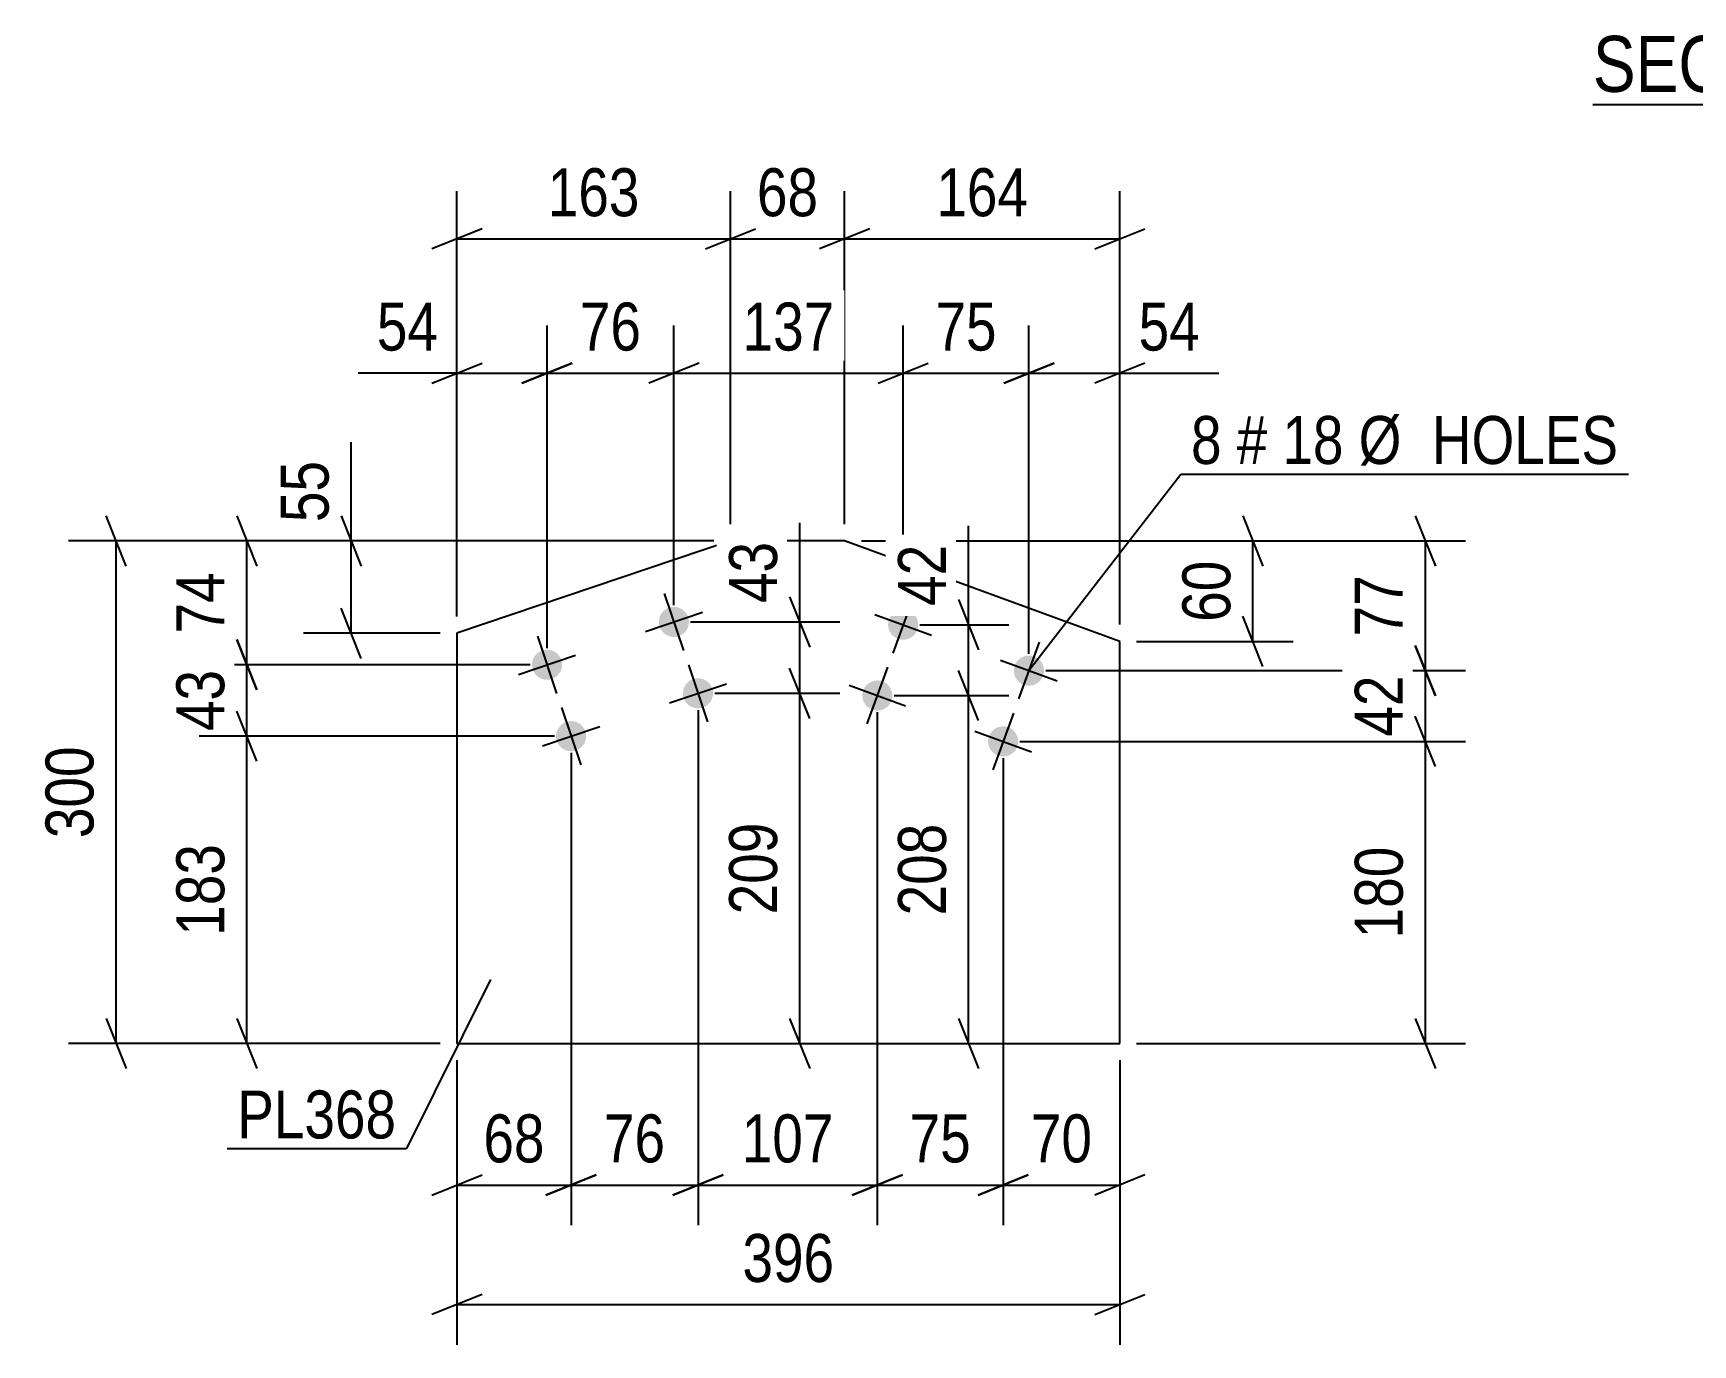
# Model space of a CAD drawing. Header units: millimetres. Extents: x 0 to 594, y 0 to 420.
# Drawn here: x 336.7 to 435.8, y 264.9 to 343.2 of the extents above; entities that cross this region are included whole.
import ezdxf

# ---------------------------------------------------------------- set-up
doc = ezdxf.new("R2010")
doc.units = ezdxf.units.MM
doc.styles.add('Arial Narrow', font='ARIALN.TTF', dxfattribs={"height": 0.2})

# ---------------------------------------------------------------- blocks, each defined once
blk = doc.blocks.new('Unknown-570323116-15 - 12664')
at = {"color": 6, "linetype": 'Continuous'}
blk.add_line((429.841, 338.97), (457.487, 338.97), dxfattribs=at)
at = {"color": 0, "linetype": 'Continuous'}
for points in [[(447.949, 339.72), (447.949, 343.22), (429.841, 343.22), (429.841, 339.72)], [(451.556, 339.72), (451.556, 343.22), (448.999, 343.22), (448.999, 339.72)], [(453.88, 339.72), (453.88, 343.22), (452.606, 343.22), (452.606, 339.72)], [(457.487, 339.72), (457.487, 343.22), (454.93, 343.22), (454.93, 339.72)]]:
    blk.add_wipeout(points, dxfattribs=at)
at = {"color": 7, "linetype": 'Continuous', "style": 'Arial Narrow'}
for s, height, p in [('SECTION ', 3.3405, (429.841, 339.72)), ('E', 3.34, (448.999, 339.72)), ('E', 3.34, (454.93, 339.72)), ('-', 3.34, (452.606, 339.72))]:
    blk.add_text(s, height=height, dxfattribs=at).set_placement(p)
blk = doc.blocks.new('Bolt-570323116-14313 - 14311')
at = {"linetype": 'Continuous'}
for points in [[(389.485, 307.599, -1), (387.794, 308.216, -1)], [(397.001, 304.857, -1), (395.31, 305.474, -1)], [(387.943, 303.372, -1), (386.252, 303.989, -1)], [(395.458, 300.629, -1), (393.767, 301.246, -1)]]:
    blk.add_hatch(color=1, dxfattribs=at).paths.add_polyline_path(points)
at = {"color": 1, "linetype": 'Continuous'}
for p, q in [((389.257, 309.598), (388.023, 306.217)), ((386.949, 308.524), (390.331, 307.291)), ((396.772, 306.856), (395.538, 303.474)), ((387.714, 305.371), (386.48, 301.989)), ((394.464, 305.782), (397.846, 304.548)), ((385.406, 304.297), (388.788, 303.063)), ((395.23, 302.629), (393.996, 299.247)), ((392.922, 301.555), (396.304, 300.321))]:
    blk.add_line(p, q, dxfattribs=at)
blk = doc.blocks.new('Part-570323116-14312 - 14311')
at = {"color": 2, "linetype": 'Continuous'}
for p, q in [((378.324, 312.908), (361.984, 307.393)), ((385.146, 312.908), (378.324, 312.908)), ((401.582, 306.911), (385.146, 312.908)), ((361.984, 307.393), (361.984, 282.908)), ((401.582, 282.908), (401.582, 306.911)), ((361.984, 282.908), (401.582, 282.908))]:
    blk.add_line(p, q, dxfattribs=at)
blk = doc.blocks.new('Bolt-570323116-14314 - 14311')
at = {"linetype": 'Continuous'}
for points in [[(375.8, 308.362, -1), (374.094, 307.786, -1)], [(368.22, 305.804, -1), (366.514, 305.228, -1)], [(377.239, 304.098, -1), (375.533, 303.523, -1)], [(369.659, 301.54, -1), (367.953, 300.964, -1)]]:
    blk.add_hatch(color=1, dxfattribs=at).paths.add_polyline_path(points)
at = {"color": 1, "linetype": 'Continuous'}
for p, q in [((374.371, 309.78), (375.523, 306.369)), ((373.241, 307.499), (376.652, 308.65)), ((366.791, 307.221), (367.943, 303.81)), ((365.662, 304.94), (369.073, 306.092)), ((375.81, 305.516), (376.962, 302.105)), ((374.681, 303.235), (378.091, 304.386)), ((368.23, 302.958), (369.382, 299.547)), ((367.101, 300.677), (370.512, 301.828))]:
    blk.add_line(p, q, dxfattribs=at)
blk = doc.blocks.new('StraightDimension-570323116-14683 - 14311')
at = {"color": 7, "linetype": 'Continuous'}
for p, q in [((378.324, 313.908), (378.324, 333.795)), ((385.146, 313.908), (385.146, 333.795)), ((376.824, 330.345), (379.824, 331.545)), ((386.646, 331.545), (383.646, 330.345)), ((378.324, 330.945), (385.146, 330.945))]:
    blk.add_line(p, q, dxfattribs=at)
at = {"color": 0}
blk.add_wipeout([(384.163, 331.695), (384.163, 335.895), (379.307, 335.895), (379.307, 331.695)], dxfattribs=at)
at = {"color": 3, "style": 'Arial Narrow'}
blk.add_text('68', height=2.8633, dxfattribs=at).set_placement((379.907, 332.295))
blk = doc.blocks.new('StraightDimension-570323116-17075 - 14311')
at = {"color": 7, "linetype": 'Continuous'}
for p, q in [((376.386, 302.811), (376.386, 272.058)), ((387.097, 302.68), (387.097, 272.058)), ((374.886, 273.858), (377.886, 275.058)), ((388.597, 275.058), (385.597, 273.858)), ((376.386, 274.458), (387.097, 274.458))]:
    blk.add_line(p, q, dxfattribs=at)
at = {"color": 0}
blk.add_wipeout([(385.084, 275.208), (385.084, 279.408), (378.4, 279.408), (378.4, 275.208)], dxfattribs=at)
at = {"color": 3, "style": 'Arial Narrow'}
blk.add_text('107', height=2.8633, dxfattribs=at).set_placement((379, 275.808))
blk = doc.blocks.new('StraightDimension-570323116-14758 - 14311')
at = {"color": 7, "linetype": 'Continuous'}
for p, q in [((348.837, 314.408), (350.037, 311.408)), ((377.324, 312.908), (346.587, 312.908)), ((349.437, 305.516), (349.437, 312.908)), ((350.037, 304.016), (348.837, 307.016)), ((366.367, 305.516), (346.587, 305.516))]:
    blk.add_line(p, q, dxfattribs=at)
at = {"color": 0}
blk.add_wipeout([(348.687, 311.64), (344.487, 311.64), (344.487, 306.784), (348.687, 306.784)], dxfattribs=at)
at = {"color": 3, "style": 'Arial Narrow'}
blk.add_text('74', height=2.8633, rotation=90.00021, dxfattribs=at).set_placement((348.087, 307.384))
blk = doc.blocks.new('StraightDimension-570323116-14694 - 14311')
at = {"color": 7, "linetype": 'Continuous'}
for p, q in [((355.671, 312.908), (355.671, 318.814)), ((355.671, 312.908), (355.671, 318.814)), ((355.071, 314.408), (356.271, 311.408)), ((377.324, 312.908), (352.821, 312.908)), ((355.671, 307.393), (355.671, 312.908)), ((356.271, 305.893), (355.071, 308.893)), ((360.984, 307.393), (352.821, 307.393))]:
    blk.add_line(p, q, dxfattribs=at)
at = {"color": 0}
blk.add_wipeout([(354.921, 318.289), (350.721, 318.289), (350.721, 313.433), (354.921, 313.433)], dxfattribs=at)
at = {"color": 3, "style": 'Arial Narrow'}
blk.add_text('55', height=2.8633, rotation=90.00021, dxfattribs=at).set_placement((354.321, 314.033))
blk = doc.blocks.new('StraightDimension-570323116-14684 - 14311')
at = {"color": 7, "linetype": 'Continuous'}
for p, q in [((361.984, 308.393), (361.984, 333.795)), ((378.324, 313.908), (378.324, 333.795)), ((363.484, 331.545), (360.484, 330.345)), ((376.824, 330.345), (379.824, 331.545)), ((361.984, 330.945), (378.324, 330.945))]:
    blk.add_line(p, q, dxfattribs=at)
at = {"color": 0}
blk.add_wipeout([(373.496, 331.695), (373.496, 335.895), (366.812, 335.895), (366.812, 331.695)], dxfattribs=at)
at = {"color": 3, "style": 'Arial Narrow'}
blk.add_text('163', height=2.8633, dxfattribs=at).set_placement((367.412, 332.295))
blk = doc.blocks.new('StraightDimension-570323116-17111 - 14311')
at = {"color": 7, "linetype": 'Continuous'}
for p, q in [((382.459, 308.074), (382.459, 313.981)), ((382.459, 308.074), (382.459, 313.981)), ((381.859, 309.574), (383.059, 306.574)), ((375.947, 308.074), (384.859, 308.074)), ((382.459, 303.811), (382.459, 308.074)), ((383.059, 302.311), (381.859, 305.311)), ((377.386, 303.811), (384.859, 303.811))]:
    blk.add_line(p, q, dxfattribs=at)
at = {"color": 0}
blk.add_wipeout([(381.709, 313.456), (377.509, 313.456), (377.509, 308.599), (381.709, 308.599)], dxfattribs=at)
at = {"color": 3, "style": 'Arial Narrow'}
blk.add_text('43', height=2.8633, rotation=90.00021, dxfattribs=at).set_placement((381.109, 309.199))
blk = doc.blocks.new('StraightDimension-570323116-14682 - 14311')
at = {"color": 7, "linetype": 'Continuous'}
for p, q in [((385.146, 313.908), (385.146, 333.795)), ((401.582, 307.911), (401.582, 333.795)), ((386.646, 331.545), (383.646, 330.345)), ((400.082, 330.345), (403.082, 331.545)), ((385.146, 330.945), (401.582, 330.945))]:
    blk.add_line(p, q, dxfattribs=at)
at = {"color": 0}
blk.add_wipeout([(396.706, 331.695), (396.706, 335.895), (390.022, 335.895), (390.022, 331.695)], dxfattribs=at)
at = {"color": 3, "style": 'Arial Narrow'}
blk.add_text('164', height=2.8633, dxfattribs=at).set_placement((390.622, 332.295))
blk = doc.blocks.new('StraightDimension-570323116-14690 - 14311')
at = {"color": 7, "linetype": 'Continuous'}
for p, q in [((361.984, 281.908), (361.984, 264.919)), ((401.582, 281.908), (401.582, 264.919)), ((363.484, 267.919), (360.484, 266.719)), ((400.082, 266.719), (403.082, 267.919)), ((361.984, 267.319), (401.582, 267.319))]:
    blk.add_line(p, q, dxfattribs=at)
at = {"color": 0}
blk.add_wipeout([(385.125, 268.069), (385.125, 272.269), (378.441, 272.269), (378.441, 268.069)], dxfattribs=at)
at = {"color": 3, "style": 'Arial Narrow'}
blk.add_text('396', height=2.8633, dxfattribs=at).set_placement((379.041, 268.669))
blk = doc.blocks.new('StraightDimension-570323116-14698 - 14311')
at = {"color": 7, "linetype": 'Continuous'}
for p, q in [((408.929, 314.408), (410.129, 311.408)), ((386.146, 312.908), (411.929, 312.908)), ((409.529, 306.911), (409.529, 312.908)), ((410.129, 305.411), (408.929, 308.411)), ((402.582, 306.911), (411.929, 306.911))]:
    blk.add_line(p, q, dxfattribs=at)
at = {"color": 0}
blk.add_wipeout([(408.779, 312.338), (404.579, 312.338), (404.579, 307.481), (408.779, 307.481)], dxfattribs=at)
at = {"color": 3, "style": 'Arial Narrow'}
blk.add_text('60', height=2.8633, rotation=90.00021, dxfattribs=at).set_placement((408.179, 308.081))
blk = doc.blocks.new('StraightDimension-570323116-14702 - 14311')
at = {"color": 7, "linetype": 'Continuous'}
for p, q in [((396.155, 306.165), (396.155, 325.776)), ((401.582, 307.911), (401.582, 325.776)), ((394.655, 322.326), (397.655, 323.526)), ((403.082, 323.526), (400.082, 322.326)), ((396.155, 322.926), (401.582, 322.926)), ((401.582, 322.926), (407.489, 322.926)), ((401.582, 322.926), (407.489, 322.926))]:
    blk.add_line(p, q, dxfattribs=at)
at = {"color": 0}
blk.add_wipeout([(406.964, 323.676), (406.964, 327.876), (402.107, 327.876), (402.107, 323.676)], dxfattribs=at)
at = {"color": 3, "style": 'Arial Narrow'}
blk.add_text('54', height=2.8633, dxfattribs=at).set_placement((402.707, 324.276))
blk = doc.blocks.new('StraightDimension-570323116-14703 - 14311')
at = {"color": 7, "linetype": 'Continuous'}
for p, q in [((388.64, 308.907), (388.64, 325.776)), ((396.155, 306.165), (396.155, 325.776)), ((387.14, 322.326), (390.14, 323.526)), ((397.655, 323.526), (394.655, 322.326)), ((388.64, 322.926), (396.155, 322.926))]:
    blk.add_line(p, q, dxfattribs=at)
at = {"color": 0}
blk.add_wipeout([(394.826, 323.676), (394.826, 327.876), (389.969, 327.876), (389.969, 323.676)], dxfattribs=at)
at = {"color": 3, "style": 'Arial Narrow'}
blk.add_text('75', height=2.8633, dxfattribs=at).set_placement((390.569, 324.276))
blk = doc.blocks.new('StraightDimension-570323116-14704 - 14311')
at = {"color": 7, "linetype": 'Continuous'}
for p, q in [((374.947, 309.074), (374.947, 325.776)), ((388.64, 308.907), (388.64, 325.776)), ((376.447, 323.526), (373.447, 322.326)), ((387.14, 322.326), (390.14, 323.526)), ((374.947, 322.926), (388.64, 322.926))]:
    blk.add_line(p, q, dxfattribs=at)
at = {"color": 0}
blk.add_wipeout([(385.136, 323.676), (385.136, 327.876), (378.451, 327.876), (378.451, 323.676)], dxfattribs=at)
at = {"color": 3, "style": 'Arial Narrow'}
blk.add_text('137', height=2.8633, dxfattribs=at).set_placement((379.051, 324.276))
blk = doc.blocks.new('StraightDimension-570323116-14705 - 14311')
at = {"color": 7, "linetype": 'Continuous'}
for p, q in [((367.367, 306.516), (367.367, 325.776)), ((374.947, 309.074), (374.947, 325.776)), ((365.867, 322.326), (368.867, 323.526)), ((376.447, 323.526), (373.447, 322.326)), ((367.367, 322.926), (374.947, 322.926))]:
    blk.add_line(p, q, dxfattribs=at)
at = {"color": 0}
blk.add_wipeout([(373.585, 323.676), (373.585, 327.876), (368.729, 327.876), (368.729, 323.676)], dxfattribs=at)
at = {"color": 3, "style": 'Arial Narrow'}
blk.add_text('76', height=2.8633, dxfattribs=at).set_placement((369.329, 324.276))
blk = doc.blocks.new('StraightDimension-570323116-14706 - 14311')
at = {"color": 7, "linetype": 'Continuous'}
for p, q in [((361.984, 308.393), (361.984, 325.776)), ((367.367, 306.516), (367.367, 325.776)), ((360.484, 322.326), (363.484, 323.526)), ((368.867, 323.526), (365.867, 322.326)), ((361.984, 322.926), (356.078, 322.926)), ((361.984, 322.926), (356.078, 322.926)), ((361.984, 322.926), (367.367, 322.926))]:
    blk.add_line(p, q, dxfattribs=at)
at = {"color": 0}
blk.add_wipeout([(361.459, 323.676), (361.459, 327.876), (356.603, 327.876), (356.603, 323.676)], dxfattribs=at)
at = {"color": 3, "style": 'Arial Narrow'}
blk.add_text('54', height=2.8633, dxfattribs=at).set_placement((357.203, 324.276))
blk = doc.blocks.new('StraightDimension-570323116-14738 - 14311')
at = {"color": 7, "linetype": 'Continuous'}
for p, q in [((419.233, 314.408), (420.433, 311.408)), ((386.146, 312.908), (422.233, 312.908)), ((419.833, 305.165), (419.833, 312.908)), ((420.433, 303.665), (419.233, 306.665)), ((397.155, 305.165), (422.233, 305.165))]:
    blk.add_line(p, q, dxfattribs=at)
at = {"color": 0}
blk.add_wipeout([(419.083, 311.465), (414.883, 311.465), (414.883, 306.609), (419.083, 306.609)], dxfattribs=at)
at = {"color": 3, "style": 'Arial Narrow'}
blk.add_text('77', height=2.8633, rotation=90.00021, dxfattribs=at).set_placement((418.483, 307.209))
blk = doc.blocks.new('StraightDimension-570323116-14739 - 14311')
at = {"color": 7, "linetype": 'Continuous'}
for p, q in [((419.233, 306.665), (420.433, 303.665)), ((397.155, 305.165), (422.233, 305.165)), ((419.833, 300.938), (419.833, 305.165)), ((420.433, 299.438), (419.233, 302.438)), ((395.613, 300.938), (422.233, 300.938))]:
    blk.add_line(p, q, dxfattribs=at)
at = {"color": 0}
blk.add_wipeout([(419.083, 305.48), (414.883, 305.48), (414.883, 300.623), (419.083, 300.623)], dxfattribs=at)
at = {"color": 3, "style": 'Arial Narrow'}
blk.add_text('42', height=2.8633, rotation=90.00021, dxfattribs=at).set_placement((418.483, 301.223))
blk = doc.blocks.new('StraightDimension-570323116-14740 - 14311')
at = {"color": 7, "linetype": 'Continuous'}
for p, q in [((420.433, 299.438), (419.233, 302.438)), ((395.613, 300.938), (422.233, 300.938)), ((419.833, 282.908), (419.833, 300.938)), ((419.233, 284.408), (420.433, 281.408)), ((402.582, 282.908), (422.233, 282.908))]:
    blk.add_line(p, q, dxfattribs=at)
at = {"color": 0}
blk.add_wipeout([(419.083, 295.265), (414.883, 295.265), (414.883, 288.581), (419.083, 288.581)], dxfattribs=at)
at = {"color": 3, "style": 'Arial Narrow'}
blk.add_text('180', height=2.8633, rotation=90.00021, dxfattribs=at).set_placement((418.483, 289.181))
blk = doc.blocks.new('StraightDimension-570323116-14759 - 14311')
at = {"color": 7, "linetype": 'Continuous'}
for p, q in [((348.837, 307.016), (350.037, 304.016)), ((366.367, 305.516), (346.587, 305.516)), ((349.437, 301.252), (349.437, 305.516)), ((350.037, 299.752), (348.837, 302.752)), ((367.806, 301.252), (346.587, 301.252))]:
    blk.add_line(p, q, dxfattribs=at)
at = {"color": 0}
blk.add_wipeout([(348.687, 305.812), (344.487, 305.812), (344.487, 300.956), (348.687, 300.956)], dxfattribs=at)
at = {"color": 3, "style": 'Arial Narrow'}
blk.add_text('43', height=2.8633, rotation=90.00021, dxfattribs=at).set_placement((348.087, 301.556))
blk = doc.blocks.new('StraightDimension-570323116-14760 - 14311')
at = {"color": 7, "linetype": 'Continuous'}
for p, q in [((350.037, 299.752), (348.837, 302.752)), ((367.806, 301.252), (346.587, 301.252)), ((349.437, 282.908), (349.437, 301.252)), ((348.837, 284.408), (350.037, 281.408)), ((360.984, 282.908), (346.587, 282.908))]:
    blk.add_line(p, q, dxfattribs=at)
at = {"color": 0}
blk.add_wipeout([(348.687, 295.422), (344.487, 295.422), (344.487, 288.738), (348.687, 288.738)], dxfattribs=at)
at = {"color": 3, "style": 'Arial Narrow'}
blk.add_text('183', height=2.8633, rotation=90.00021, dxfattribs=at).set_placement((348.087, 289.338))
blk = doc.blocks.new('StraightDimension-570323116-14778 - 14311')
at = {"color": 7, "linetype": 'Continuous'}
for p, q in [((342.224, 311.408), (341.024, 314.408)), ((377.324, 312.908), (338.774, 312.908)), ((341.624, 282.908), (341.624, 312.908)), ((341.024, 284.408), (342.224, 281.408)), ((360.984, 282.908), (338.774, 282.908))]:
    blk.add_line(p, q, dxfattribs=at)
at = {"color": 0}
blk.add_wipeout([(340.874, 301.25), (336.674, 301.25), (336.674, 294.566), (340.874, 294.566)], dxfattribs=at)
at = {"color": 3, "style": 'Arial Narrow'}
blk.add_text('300', height=2.8633, rotation=90.00021, dxfattribs=at).set_placement((340.274, 295.166))
blk = doc.blocks.new('StraightDimension-570323116-17073 - 14311')
at = {"color": 7, "linetype": 'Continuous'}
for p, q in [((394.613, 299.938), (394.613, 272.058)), ((401.582, 281.908), (401.582, 272.058)), ((393.113, 273.858), (396.113, 275.058)), ((403.082, 275.058), (400.082, 273.858)), ((394.613, 274.458), (401.582, 274.458))]:
    blk.add_line(p, q, dxfattribs=at)
at = {"color": 0}
blk.add_wipeout([(400.526, 275.208), (400.526, 279.408), (395.669, 279.408), (395.669, 275.208)], dxfattribs=at)
at = {"color": 3, "style": 'Arial Narrow'}
blk.add_text('70', height=2.8633, dxfattribs=at).set_placement((396.269, 275.808))
blk = doc.blocks.new('StraightDimension-570323116-17074 - 14311')
at = {"color": 7, "linetype": 'Continuous'}
for p, q in [((387.097, 302.68), (387.097, 272.058)), ((394.613, 299.938), (394.613, 272.058)), ((385.597, 273.858), (388.597, 275.058)), ((396.113, 275.058), (393.113, 273.858)), ((387.097, 274.458), (394.613, 274.458))]:
    blk.add_line(p, q, dxfattribs=at)
at = {"color": 0}
blk.add_wipeout([(393.283, 275.208), (393.283, 279.408), (388.427, 279.408), (388.427, 275.208)], dxfattribs=at)
at = {"color": 3, "style": 'Arial Narrow'}
blk.add_text('75', height=2.8633, dxfattribs=at).set_placement((389.027, 275.808))
blk = doc.blocks.new('StraightDimension-570323116-17076 - 14311')
at = {"color": 7, "linetype": 'Continuous'}
for p, q in [((376.386, 302.811), (376.386, 272.058)), ((368.806, 300.252), (368.806, 272.058)), ((367.306, 273.858), (370.306, 275.058)), ((377.886, 275.058), (374.886, 273.858)), ((368.806, 274.458), (376.386, 274.458))]:
    blk.add_line(p, q, dxfattribs=at)
at = {"color": 0}
blk.add_wipeout([(375.024, 275.208), (375.024, 279.408), (370.168, 279.408), (370.168, 275.208)], dxfattribs=at)
at = {"color": 3, "style": 'Arial Narrow'}
blk.add_text('76', height=2.8633, dxfattribs=at).set_placement((370.768, 275.808))
blk = doc.blocks.new('StraightDimension-570323116-17077 - 14311')
at = {"color": 7, "linetype": 'Continuous'}
for p, q in [((368.806, 300.252), (368.806, 272.058)), ((361.984, 281.908), (361.984, 272.058)), ((360.484, 273.858), (363.484, 275.058)), ((370.306, 275.058), (367.306, 273.858)), ((361.984, 274.458), (368.806, 274.458))]:
    blk.add_line(p, q, dxfattribs=at)
at = {"color": 0}
blk.add_wipeout([(367.823, 275.208), (367.823, 279.408), (362.967, 279.408), (362.967, 275.208)], dxfattribs=at)
at = {"color": 3, "style": 'Arial Narrow'}
blk.add_text('68', height=2.8633, dxfattribs=at).set_placement((363.567, 275.808))
blk = doc.blocks.new('StraightDimension-570323116-17112 - 14311')
at = {"color": 7, "linetype": 'Continuous'}
for p, q in [((383.059, 302.311), (381.859, 305.311)), ((377.386, 303.811), (384.859, 303.811)), ((382.459, 282.908), (382.459, 303.811)), ((381.859, 284.408), (383.059, 281.408)), ((377.386, 282.908), (384.859, 282.908))]:
    blk.add_line(p, q, dxfattribs=at)
at = {"color": 0}
blk.add_wipeout([(381.709, 296.702), (377.509, 296.702), (377.509, 290.017), (381.709, 290.017)], dxfattribs=at)
at = {"color": 3, "style": 'Arial Narrow'}
blk.add_text('209', height=2.8633, rotation=90.00021, dxfattribs=at).set_placement((381.109, 290.617))
blk = doc.blocks.new('StraightDimension-570323116-17135 - 14311')
at = {"color": 7, "linetype": 'Continuous'}
for p, q in [((392.55, 307.907), (392.55, 313.814)), ((392.55, 307.907), (392.55, 313.814)), ((391.95, 309.407), (393.15, 306.407)), ((389.64, 307.907), (394.95, 307.907)), ((392.55, 303.68), (392.55, 307.907)), ((393.15, 302.18), (391.95, 305.18)), ((388.097, 303.68), (394.95, 303.68))]:
    blk.add_line(p, q, dxfattribs=at)
at = {"color": 0}
blk.add_wipeout([(391.8, 313.289), (387.6, 313.289), (387.6, 308.432), (391.8, 308.432)], dxfattribs=at)
at = {"color": 3, "style": 'Arial Narrow'}
blk.add_text('42', height=2.8633, rotation=90.00021, dxfattribs=at).set_placement((391.2, 309.032))
blk = doc.blocks.new('StraightDimension-570323116-17136 - 14311')
at = {"color": 7, "linetype": 'Continuous'}
for p, q in [((393.15, 302.18), (391.95, 305.18)), ((388.097, 303.68), (394.95, 303.68)), ((392.55, 282.908), (392.55, 303.68)), ((391.95, 284.408), (393.15, 281.408)), ((388.097, 282.908), (394.95, 282.908))]:
    blk.add_line(p, q, dxfattribs=at)
at = {"color": 0}
blk.add_wipeout([(391.8, 296.636), (387.6, 296.636), (387.6, 289.952), (391.8, 289.952)], dxfattribs=at)
at = {"color": 3, "style": 'Arial Narrow'}
blk.add_text('208', height=2.8633, rotation=90.00021, dxfattribs=at).set_placement((391.2, 290.552))
blk = doc.blocks.new('Mark-570323116-14958 - 14311')
at = {"color": 30, "linetype": 'Continuous'}
for p in [(363.996, 286.727), (348.263, 276.636)]:
    blk.add_line(p, (358.967, 276.636), dxfattribs=at)
at = {"color": 0}
blk.add_wipeout([(358.367, 277.236), (358.367, 280.236), (348.863, 280.236), (348.863, 277.236)], dxfattribs=at)
blk.add_wipeout([(358.367, 277.236), (358.367, 280.236), (348.863, 280.236), (348.863, 277.236)], dxfattribs=at)
at = {"color": 3, "style": 'Arial Narrow'}
blk.add_text('PL368', height=2.8633, dxfattribs=at).set_placement((348.863, 277.236))
blk = doc.blocks.new('MarkSet-570323116-16724 - 14311')
at = {"color": 7, "linetype": 'Continuous'}
for p, q in [((396.155, 305.165), (405.237, 316.903)), ((405.237, 316.903), (431.977, 316.903))]:
    blk.add_line(p, q, dxfattribs=at)
at = {"color": 0}
for points in [[(407.665, 317.503), (407.665, 320.503), (405.837, 320.503), (405.837, 317.503)], [(410.393, 317.503), (410.393, 320.503), (408.565, 320.503), (408.565, 317.503)], [(414.949, 317.503), (414.949, 320.503), (411.293, 320.503), (411.293, 317.503)], [(431.377, 317.503), (431.377, 320.503), (415.849, 320.503), (415.849, 317.503)]]:
    blk.add_wipeout(points, dxfattribs=at)
for points in [[(407.665, 317.503), (407.665, 320.503), (405.837, 320.503), (405.837, 317.503)], [(410.393, 317.503), (410.393, 320.503), (408.565, 320.503), (408.565, 317.503)], [(414.949, 317.503), (414.949, 320.503), (411.293, 320.503), (411.293, 317.503)], [(431.377, 317.503), (431.377, 320.503), (415.849, 320.503), (415.849, 317.503)]]:
    blk.add_wipeout(points, dxfattribs=at)
at = {"color": 3, "style": 'Arial Narrow'}
for s, height, p in [('8', 2.863, (405.837, 317.503)), ('#', 2.863, (408.565, 317.503)), ('18', 2.8633, (411.293, 317.503)), ('Ø  HOLES', 2.8633, (415.849, 317.503))]:
    blk.add_text(s, height=height, dxfattribs=at).set_placement(p)

msp = doc.modelspace()

# ---------------------------------------------------------------- block references
for name in ['Unknown-570323116-15 - 12664', 'StraightDimension-570323116-14683 - 14311', 'Part-570323116-14312 - 14311', 'Bolt-570323116-14314 - 14311', 'Bolt-570323116-14313 - 14311']:
    msp.add_blockref(name, (0, 0))

# ---------------------------------------------------------------- next in the draw order: block references
for name in ['StraightDimension-570323116-14758 - 14311', 'StraightDimension-570323116-17075 - 14311']:
    msp.add_blockref(name, (0, 0))

# ---------------------------------------------------------------- next in the draw order: block references
for name in ['StraightDimension-570323116-14694 - 14311', 'StraightDimension-570323116-14690 - 14311']:
    msp.add_blockref(name, (0, 0))

# ---------------------------------------------------------------- next in the draw order: block references
msp.add_blockref('StraightDimension-570323116-14684 - 14311', (0, 0))

# ---------------------------------------------------------------- next in the draw order: block references
msp.add_blockref('StraightDimension-570323116-17111 - 14311', (0, 0))

# ---------------------------------------------------------------- next in the draw order: block references
msp.add_blockref('StraightDimension-570323116-14682 - 14311', (0, 0))

# ---------------------------------------------------------------- next in the draw order: block references
msp.add_blockref('StraightDimension-570323116-14698 - 14311', (0, 0))

# ---------------------------------------------------------------- next in the draw order: block references
msp.add_blockref('StraightDimension-570323116-14702 - 14311', (0, 0))

# ---------------------------------------------------------------- next in the draw order: block references
msp.add_blockref('StraightDimension-570323116-14703 - 14311', (0, 0))

# ---------------------------------------------------------------- next in the draw order: block references
msp.add_blockref('StraightDimension-570323116-14704 - 14311', (0, 0))

# ---------------------------------------------------------------- next in the draw order: block references
for name in ['StraightDimension-570323116-14705 - 14311', 'StraightDimension-570323116-14738 - 14311']:
    msp.add_blockref(name, (0, 0))

# ---------------------------------------------------------------- next in the draw order: block references
for name in ['StraightDimension-570323116-14706 - 14311', 'StraightDimension-570323116-14739 - 14311']:
    msp.add_blockref(name, (0, 0))

# ---------------------------------------------------------------- next in the draw order: block references
for name in ['MarkSet-570323116-16724 - 14311', 'StraightDimension-570323116-14759 - 14311', 'StraightDimension-570323116-14740 - 14311']:
    msp.add_blockref(name, (0, 0))

# ---------------------------------------------------------------- next in the draw order: block references
for name in ['StraightDimension-570323116-14760 - 14311', 'StraightDimension-570323116-17073 - 14311']:
    msp.add_blockref(name, (0, 0))

# ---------------------------------------------------------------- next in the draw order: block references
for name in ['StraightDimension-570323116-14778 - 14311', 'StraightDimension-570323116-17074 - 14311']:
    msp.add_blockref(name, (0, 0))

# ---------------------------------------------------------------- next in the draw order: block references
for name in ['StraightDimension-570323116-17135 - 14311', 'StraightDimension-570323116-17076 - 14311']:
    msp.add_blockref(name, (0, 0))

# ---------------------------------------------------------------- next in the draw order: block references
for name in ['StraightDimension-570323116-17112 - 14311', 'StraightDimension-570323116-17136 - 14311', 'StraightDimension-570323116-17077 - 14311']:
    msp.add_blockref(name, (0, 0))

# ---------------------------------------------------------------- next in the draw order: block references
msp.add_blockref('Mark-570323116-14958 - 14311', (0, 0))

doc.saveas('drawing.dxf')
